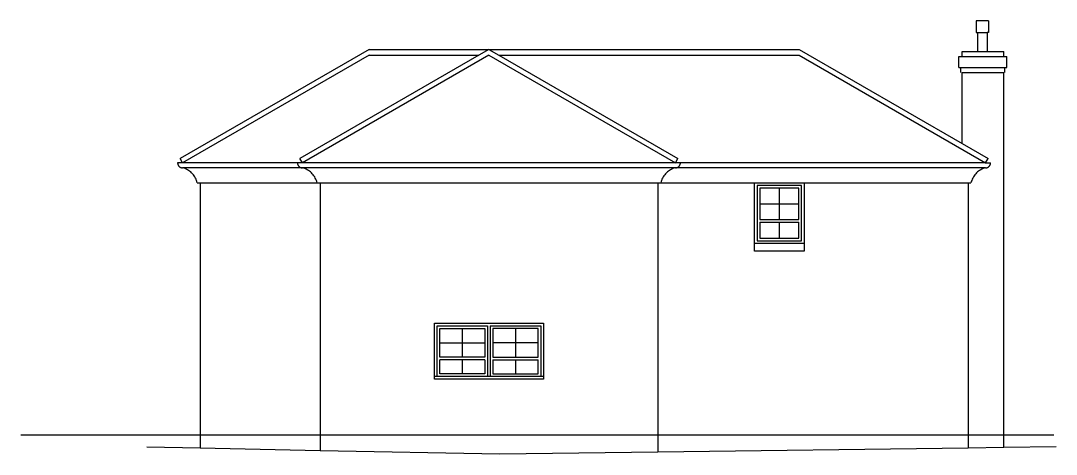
# Model space of a CAD drawing. Extents: x -71730 to 43516, y -8856 to 48457.
# Drawn here: x -51557 to -32242, y 2999 to 11096 of the extents above; entities that cross this region are included whole.
import ezdxf

# ---------------------------------------------------------------- set-up
doc = ezdxf.new("R2010")
doc.units = 0
doc.header["$MEASUREMENT"] = 0
doc.layers.get('0').update_dxf_attribs({"linetype": 'CONTINUOUS'})

msp = doc.modelspace()

# ---------------------------------------------------------------- linework, layer by layer
for p, q in [((-33508, 11096), (-33734, 11096)), ((-33734, 11096), (-33734, 10873)), ((-33508, 11096), (-33508, 10873)), ((-33734, 10873), (-33713, 10873)), ((-33713, 10873), (-33529, 10873)), ((-33713, 10873), (-33713, 10521)), ((-33508, 10873), (-33529, 10873)), ((-33529, 10873), (-33529, 10521)), ((-45059, 10558), (-48584, 8522)), ((-45059, 10450), (-48537, 8441)), ((-43011, 10450), (-46349, 8522)), ((-42824, 10450), (-46303, 8441)), ((-45059, 10558), (-42824, 10558)), ((-45059, 10450), (-43011, 10450)), ((-42824, 10558), (-43011, 10450)), ((-42824, 10558), (-37039, 10558)), ((-42824, 10558), (-42637, 10450)), ((-42824, 10450), (-39345, 8441)), ((-42637, 10450), (-39298, 8522)), ((-42637, 10450), (-37039, 10450)), ((-37039, 10558), (-33998, 8801)), ((-37039, 10450), (-33561, 8441)), ((-33998, 10428), (-33998, 10521)), ((-33998, 10521), (-33713, 10521)), ((-33713, 10521), (-33529, 10521)), ((-33529, 10521), (-33223, 10521)), ((-33223, 10428), (-33223, 10521)), ((-34057, 10428), (-33998, 10428)), ((-34057, 10222), (-34057, 10428)), ((-33998, 10428), (-33851, 10428)), ((-33851, 10428), (-33848, 10430)), ((-33851, 10428), (-33848, 10428)), ((-33848, 10428), (-33223, 10428)), ((-33223, 10428), (-33164, 10428)), ((-33164, 10222), (-33164, 10428)), ((-34057, 10222), (-34022, 10222)), ((-34022, 10222), (-33908, 10222)), ((-34022, 10128), (-34022, 10222)), ((-33998, 8801), (-33998, 10128)), ((-33998, 10128), (-33223, 10128)), ((-33908, 10222), (-33872, 10222)), ((-33872, 10222), (-33200, 10222)), ((-33223, 3362), (-33223, 10128)), ((-33200, 10222), (-33164, 10222)), ((-33200, 10128), (-33200, 10222)), ((-33998, 8801), (-33514, 8522)), ((-48537, 8441), (-48584, 8522)), ((-46303, 8441), (-46349, 8522)), ((-39345, 8441), (-39298, 8522)), ((-33561, 8441), (-33514, 8522)), ((-48537, 8441), (-48630, 8441)), ((-48630, 8441), (-48630, 8435)), ((-48630, 8435), (-48629, 8430)), ((-48629, 8430), (-48628, 8424)), ((-48628, 8424), (-48627, 8418)), ((-48627, 8418), (-48625, 8412)), ((-48625, 8412), (-48623, 8407)), ((-48623, 8407), (-48621, 8402)), ((-48621, 8402), (-48618, 8396)), ((-48618, 8396), (-48615, 8391)), ((-48615, 8391), (-48612, 8386)), ((-48612, 8386), (-48608, 8382)), ((-48608, 8382), (-48605, 8377)), ((-48605, 8377), (-48600, 8373)), ((-48600, 8373), (-48596, 8369)), ((-48596, 8369), (-48591, 8366)), ((-48591, 8366), (-48587, 8363)), ((-48587, 8363), (-48581, 8360)), ((-48581, 8360), (-48576, 8357)), ((-48576, 8357), (-48571, 8355)), ((-48571, 8355), (-48565, 8353)), ((-48565, 8353), (-48560, 8351)), ((-48560, 8351), (-48554, 8350)), ((-48554, 8350), (-48548, 8349)), ((-48548, 8349), (-48542, 8348)), ((-48542, 8348), (-48537, 8348)), ((-46395, 8441), (-48537, 8441)), ((-46302, 8348), (-48537, 8348)), ((-48513, 8341), (-48537, 8348)), ((-48490, 8333), (-48513, 8341)), ((-48468, 8323), (-48490, 8333)), ((-48447, 8312), (-48468, 8323)), ((-48426, 8300), (-48447, 8312)), ((-46303, 8441), (-46395, 8441)), ((-46395, 8441), (-46395, 8435)), ((-46395, 8435), (-46394, 8430)), ((-46394, 8430), (-46394, 8424)), ((-46394, 8424), (-46392, 8418)), ((-46392, 8418), (-46391, 8412)), ((-46391, 8412), (-46389, 8407)), ((-46389, 8407), (-46386, 8402)), ((-46386, 8402), (-46384, 8396)), ((-46384, 8396), (-46381, 8391)), ((-46381, 8391), (-46377, 8386)), ((-46377, 8386), (-46374, 8382)), ((-46374, 8382), (-46370, 8377)), ((-46370, 8377), (-46366, 8373)), ((-46366, 8373), (-46361, 8369)), ((-46361, 8369), (-46357, 8366)), ((-46357, 8366), (-46352, 8363)), ((-46352, 8363), (-46347, 8360)), ((-46347, 8360), (-46342, 8357)), ((-46342, 8357), (-46336, 8355)), ((-46336, 8355), (-46331, 8353)), ((-46331, 8353), (-46325, 8351)), ((-46325, 8351), (-46319, 8350)), ((-46319, 8350), (-46314, 8349)), ((-46314, 8349), (-46308, 8348)), ((-46308, 8348), (-46302, 8348)), ((-39345, 8441), (-46303, 8441)), ((-39346, 8348), (-46302, 8348)), ((-46279, 8341), (-46302, 8348)), ((-46256, 8333), (-46279, 8341)), ((-46234, 8323), (-46256, 8333)), ((-46212, 8312), (-46234, 8323)), ((-46191, 8300), (-46212, 8312)), ((-39436, 8312), (-39456, 8300)), ((-39414, 8323), (-39436, 8312)), ((-39392, 8333), (-39414, 8323)), ((-39369, 8341), (-39392, 8333)), ((-39346, 8348), (-39369, 8341)), ((-39346, 8348), (-39340, 8348)), ((-33561, 8348), (-39346, 8348)), ((-39253, 8441), (-39345, 8441)), ((-39340, 8348), (-39334, 8349)), ((-39334, 8349), (-39328, 8350)), ((-39328, 8350), (-39323, 8351)), ((-39323, 8351), (-39317, 8353)), ((-39317, 8353), (-39312, 8355)), ((-39312, 8355), (-39306, 8357)), ((-39306, 8357), (-39301, 8360)), ((-39301, 8360), (-39296, 8363)), ((-39296, 8363), (-39291, 8366)), ((-39291, 8366), (-39286, 8369)), ((-39286, 8369), (-39282, 8373)), ((-39282, 8373), (-39278, 8377)), ((-39278, 8377), (-39274, 8382)), ((-39274, 8382), (-39270, 8386)), ((-39270, 8386), (-39267, 8391)), ((-39267, 8391), (-39264, 8396)), ((-39264, 8396), (-39261, 8402)), ((-39261, 8402), (-39259, 8407)), ((-39259, 8407), (-39257, 8412)), ((-39257, 8412), (-39256, 8418)), ((-39256, 8418), (-39254, 8424)), ((-39254, 8424), (-39253, 8430)), ((-39253, 8435), (-39253, 8441)), ((-33561, 8441), (-39253, 8441)), ((-39253, 8430), (-39253, 8435)), ((-33650, 8312), (-33671, 8300)), ((-33629, 8323), (-33650, 8312)), ((-33607, 8333), (-33629, 8323)), ((-33584, 8341), (-33607, 8333)), ((-33561, 8348), (-33584, 8341)), ((-33561, 8441), (-33467, 8441)), ((-33561, 8348), (-33555, 8348)), ((-33555, 8348), (-33549, 8349)), ((-33549, 8349), (-33543, 8350)), ((-33543, 8350), (-33537, 8351)), ((-33537, 8351), (-33532, 8353)), ((-33532, 8353), (-33526, 8355)), ((-33526, 8355), (-33521, 8357)), ((-33521, 8357), (-33516, 8360)), ((-33516, 8360), (-33511, 8363)), ((-33511, 8363), (-33506, 8366)), ((-33506, 8366), (-33501, 8369)), ((-33501, 8369), (-33497, 8373)), ((-33497, 8373), (-33493, 8377)), ((-33493, 8377), (-33489, 8382)), ((-33489, 8382), (-33485, 8386)), ((-33485, 8386), (-33482, 8391)), ((-33482, 8391), (-33479, 8396)), ((-33479, 8396), (-33476, 8402)), ((-33476, 8402), (-33474, 8407)), ((-33474, 8407), (-33472, 8412)), ((-33472, 8412), (-33470, 8418)), ((-33470, 8418), (-33469, 8424)), ((-33469, 8424), (-33468, 8430)), ((-33468, 8430), (-33467, 8435)), ((-33467, 8435), (-33467, 8441)), ((-48406, 8286), (-48426, 8300)), ((-48387, 8271), (-48406, 8286)), ((-48369, 8255), (-48387, 8271)), ((-48352, 8237), (-48369, 8255)), ((-48337, 8219), (-48352, 8237)), ((-48322, 8200), (-48337, 8219)), ((-48309, 8179), (-48322, 8200)), ((-48297, 8158), (-48309, 8179)), ((-48287, 8136), (-48297, 8158)), ((-48278, 8114), (-48287, 8136)), ((-48270, 8091), (-48278, 8114)), ((-46171, 8286), (-46191, 8300)), ((-46153, 8271), (-46171, 8286)), ((-46135, 8255), (-46153, 8271)), ((-46118, 8237), (-46135, 8255)), ((-46102, 8219), (-46118, 8237)), ((-46088, 8200), (-46102, 8219)), ((-46074, 8179), (-46088, 8200)), ((-46063, 8158), (-46074, 8179)), ((-46052, 8136), (-46063, 8158)), ((-46043, 8114), (-46052, 8136)), ((-46036, 8091), (-46043, 8114)), ((-39605, 8114), (-39612, 8091)), ((-39596, 8136), (-39605, 8114)), ((-39585, 8158), (-39596, 8136)), ((-39573, 8179), (-39585, 8158)), ((-39560, 8200), (-39573, 8179)), ((-39546, 8219), (-39560, 8200)), ((-39530, 8237), (-39546, 8219)), ((-39513, 8255), (-39530, 8237)), ((-39495, 8271), (-39513, 8255)), ((-39476, 8286), (-39495, 8271)), ((-39456, 8300), (-39476, 8286)), ((-33819, 8114), (-33827, 8091)), ((-33810, 8136), (-33819, 8114)), ((-33800, 8158), (-33810, 8136)), ((-33788, 8179), (-33800, 8158)), ((-33775, 8200), (-33788, 8179)), ((-33760, 8219), (-33775, 8200)), ((-33745, 8237), (-33760, 8219)), ((-33728, 8255), (-33745, 8237)), ((-33710, 8271), (-33728, 8255)), ((-33691, 8286), (-33710, 8271)), ((-33671, 8300), (-33691, 8286)), ((-48264, 8067), (-48270, 8091)), ((-48264, 8067), (-48209, 8067)), ((-48209, 8067), (-46030, 8067)), ((-48209, 8067), (-48209, 3362)), ((-46030, 8067), (-46036, 8091)), ((-46030, 8067), (-45974, 8067)), ((-45974, 8067), (-39674, 8067)), ((-45974, 8067), (-45974, 3362)), ((-39674, 8067), (-39618, 8067)), ((-39674, 8067), (-39674, 3362)), ((-39612, 8091), (-39618, 8067)), ((-39618, 8067), (-37870, 8067)), ((-37870, 6938), (-37870, 8067)), ((-37870, 8067), (-36945, 8067)), ((-37820, 8017), (-37820, 6988)), ((-36995, 8017), (-37820, 8017)), ((-37408, 7967), (-37770, 7967)), ((-37770, 7967), (-37770, 7674)), ((-37045, 7967), (-37408, 7967)), ((-37408, 7967), (-37408, 7674)), ((-37045, 7674), (-37045, 7967)), ((-36995, 6988), (-36995, 8017)), ((-36945, 8067), (-33888, 8067)), ((-36945, 8067), (-36945, 6938)), ((-33888, 8067), (-33833, 8067)), ((-33888, 8067), (-33888, 3362)), ((-33827, 8091), (-33833, 8067)), ((-37770, 7674), (-37770, 7381)), ((-37770, 7674), (-37408, 7674)), ((-37408, 7674), (-37045, 7674)), ((-37408, 7674), (-37408, 7381)), ((-37045, 7381), (-37045, 7674)), ((-37770, 7381), (-37408, 7381)), ((-37408, 7381), (-37045, 7381)), ((-37770, 7331), (-37408, 7331)), ((-37770, 7331), (-37770, 7038)), ((-37408, 7331), (-37045, 7331)), ((-37408, 7331), (-37408, 7038)), ((-37045, 7038), (-37045, 7331)), ((-37820, 6988), (-36995, 6988)), ((-37770, 7038), (-37408, 7038)), ((-37408, 7038), (-37045, 7038)), ((-37870, 6792), (-37870, 6938)), ((-36945, 6938), (-37870, 6938)), ((-36945, 6792), (-37870, 6792)), ((-36945, 6938), (-36945, 6792)), ((-43842, 4451), (-43842, 5448)), ((-43842, 5448), (-41805, 5448)), ((-41805, 5448), (-41805, 4451)), ((-43792, 5398), (-42849, 5398)), ((-43792, 4451), (-43792, 5398)), ((-43742, 5082), (-43742, 5348)), ((-43742, 5348), (-43321, 5348)), ((-43321, 5348), (-42899, 5348)), ((-43321, 5348), (-43321, 5082)), ((-42899, 5348), (-42899, 5082)), ((-42849, 5398), (-42849, 4451)), ((-42799, 5398), (-42799, 4451)), ((-42799, 5398), (-41855, 5398)), ((-42327, 5348), (-42749, 5348)), ((-42749, 5348), (-42749, 5082)), ((-41905, 5348), (-42327, 5348)), ((-42327, 5348), (-42327, 5082)), ((-41905, 5082), (-41905, 5348)), ((-41855, 5398), (-41855, 4451)), ((-43742, 5082), (-43321, 5082)), ((-43742, 4816), (-43742, 5082)), ((-43321, 5082), (-43321, 4816)), ((-43321, 5082), (-42899, 5082)), ((-42899, 5082), (-42899, 4816)), ((-42749, 5082), (-42749, 4816)), ((-42327, 5082), (-42749, 5082)), ((-42327, 5082), (-42327, 4816)), ((-41905, 5082), (-42327, 5082)), ((-41905, 4816), (-41905, 5082)), ((-43321, 4816), (-43742, 4816)), ((-43321, 4766), (-43742, 4766)), ((-43742, 4501), (-43742, 4766)), ((-42899, 4816), (-43321, 4816)), ((-43321, 4766), (-43321, 4501)), ((-42899, 4766), (-43321, 4766)), ((-42899, 4766), (-42899, 4501)), ((-42749, 4816), (-42327, 4816)), ((-42749, 4766), (-42749, 4501)), ((-42749, 4766), (-42327, 4766)), ((-42327, 4816), (-41905, 4816)), ((-42327, 4766), (-41905, 4766)), ((-42327, 4766), (-42327, 4501)), ((-41905, 4501), (-41905, 4766)), ((-43792, 4451), (-43842, 4451)), ((-43842, 4401), (-43842, 4451)), ((-42849, 4451), (-43792, 4451)), ((-43321, 4501), (-43742, 4501)), ((-42899, 4501), (-43321, 4501)), ((-42799, 4451), (-42849, 4451)), ((-41855, 4451), (-42799, 4451)), ((-42749, 4501), (-42327, 4501)), ((-42327, 4501), (-41905, 4501)), ((-41805, 4451), (-41855, 4451)), ((-41805, 4451), (-41805, 4401)), ((-41805, 4401), (-43842, 4401)), ((-51557, 3362), (-48209, 3362)), ((-48209, 3362), (-48209, 3111)), ((-48209, 3362), (-45974, 3362)), ((-45974, 3362), (-45974, 3066)), ((-45974, 3362), (-39674, 3362)), ((-39674, 3362), (-39674, 3039)), ((-39674, 3362), (-33888, 3362)), ((-33888, 3362), (-33888, 3116)), ((-33888, 3362), (-33223, 3362)), ((-33223, 3362), (-32288, 3362)), ((-33223, 3125), (-33223, 3362)), ((-48209, 3111), (-49204, 3131)), ((-45974, 3066), (-48209, 3111)), ((-33888, 3116), (-39674, 3039)), ((-33223, 3125), (-33888, 3116)), ((-32242, 3138), (-33223, 3125)), ((-42622, 2999), (-45974, 3066)), ((-39674, 3039), (-42622, 2999))]:
    msp.add_line(p, q)

doc.saveas('drawing.dxf')
